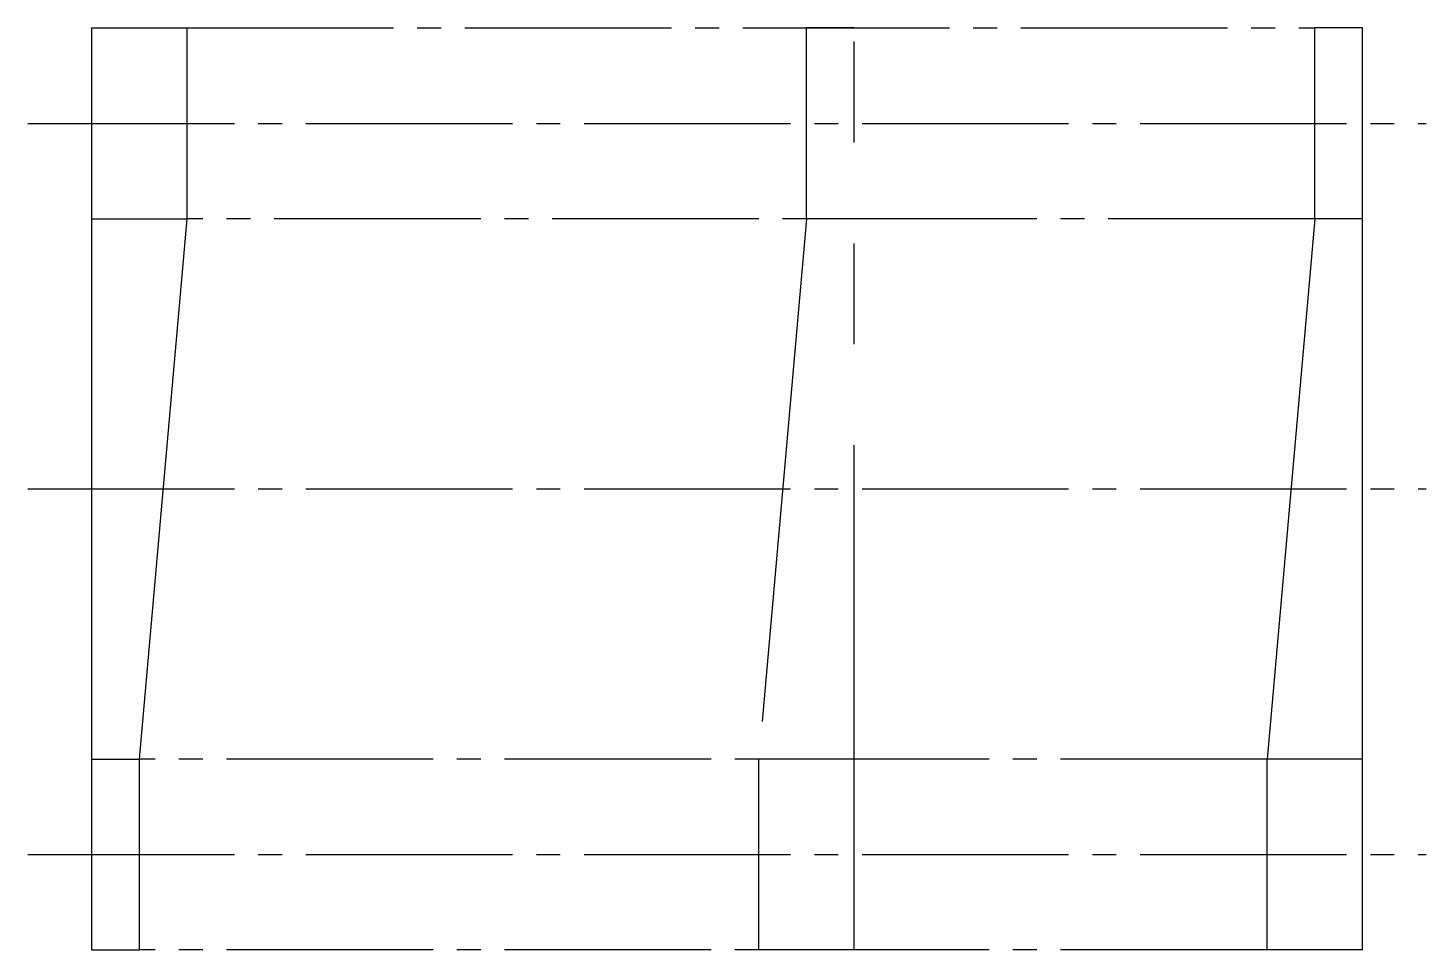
# Model space of a CAD drawing. Extents: x 5.1 to 84.6, y 5 to 64.3.
# Drawn here: x 62.57 to 84.57, y 49.84 to 64.34 of the extents above; entities outside this region: 2.
import ezdxf

# ---------------------------------------------------------------- set-up
doc = ezdxf.new("R2010")
doc.units = 0
doc.header["$LTSCALE"] = 0.25
doc.linetypes.add('CENTER', pattern=[17.5, 13, -1.5, 1.5, -1.5])
doc.linetypes.add('PHANTOM', pattern=[63.5, 31.75, -6.35, 6.35, -6.35, 6.35, -6.35])
doc.layers.get('0').update_dxf_attribs({"linetype": 'CONTINUOUS'})
doc.layers.add('CENTER', color=1, linetype='CENTER')

msp = doc.modelspace()

# ---------------------------------------------------------------- linework, layer by layer
for p, q in [((63.572, 64.343), (63.572, 49.843)), ((63.572, 64.343), (65.072, 64.343)), ((65.072, 64.343), (65.072, 61.343)), ((82.822, 61.343), (82.822, 64.343)), ((83.572, 64.343), (82.822, 64.343)), ((83.572, 49.843), (83.572, 64.343)), ((63.572, 61.343), (65.072, 61.343)), ((65.072, 61.343), (64.322, 52.843)), ((82.822, 61.343), (82.072, 52.843)), ((83.572, 61.343), (82.822, 61.343)), ((83.572, 57.093), (83.572, 57.093)), ((83.572, 53.468), (83.572, 53.468)), ((63.572, 52.843), (64.322, 52.843)), ((64.322, 52.843), (64.322, 49.843)), ((82.072, 49.843), (82.072, 52.843)), ((83.572, 52.843), (82.072, 52.843)), ((63.572, 49.843), (64.322, 49.843)), ((83.572, 49.843), (82.072, 49.843))]:
    msp.add_line(p, q)
at = {"color": 3, "linetype": 'CENTER'}
for p, q in [((65.072, 64.343), (82.822, 64.343)), ((82.822, 61.343), (65.072, 61.343)), ((82.072, 52.843), (64.322, 52.843)), ((82.072, 49.843), (64.322, 49.843))]:
    msp.add_line(p, q, dxfattribs=at)
at = {"color": 3, "linetype": 'PHANTOM'}
for p, q in [((74.822, 61.343), (74.822, 64.343)), ((75.572, 64.343), (74.822, 64.343)), ((75.572, 49.843), (75.572, 64.343)), ((74.822, 61.343), (74.072, 52.843)), ((75.572, 61.343), (74.822, 61.343)), ((74.072, 49.843), (74.072, 52.843)), ((75.572, 52.843), (74.072, 52.843)), ((75.572, 49.843), (74.072, 49.843))]:
    msp.add_line(p, q, dxfattribs=at)
at = {"layer": 'CENTER', "color": 1, "linetype": 'CENTER'}
for p, q in [((62.572, 62.843), (84.572, 62.843)), ((62.572, 57.093), (84.572, 57.093)), ((62.572, 51.343), (84.572, 51.343))]:
    msp.add_line(p, q, dxfattribs=at)

# ---------------------------------------------------------------- texts
for s, p in [('SWS14.5-20', (5, 12.5)), ('SWS145', (5, 5))]:
    msp.add_text(s, height=2).set_placement(p)

doc.saveas('drawing.dxf')
